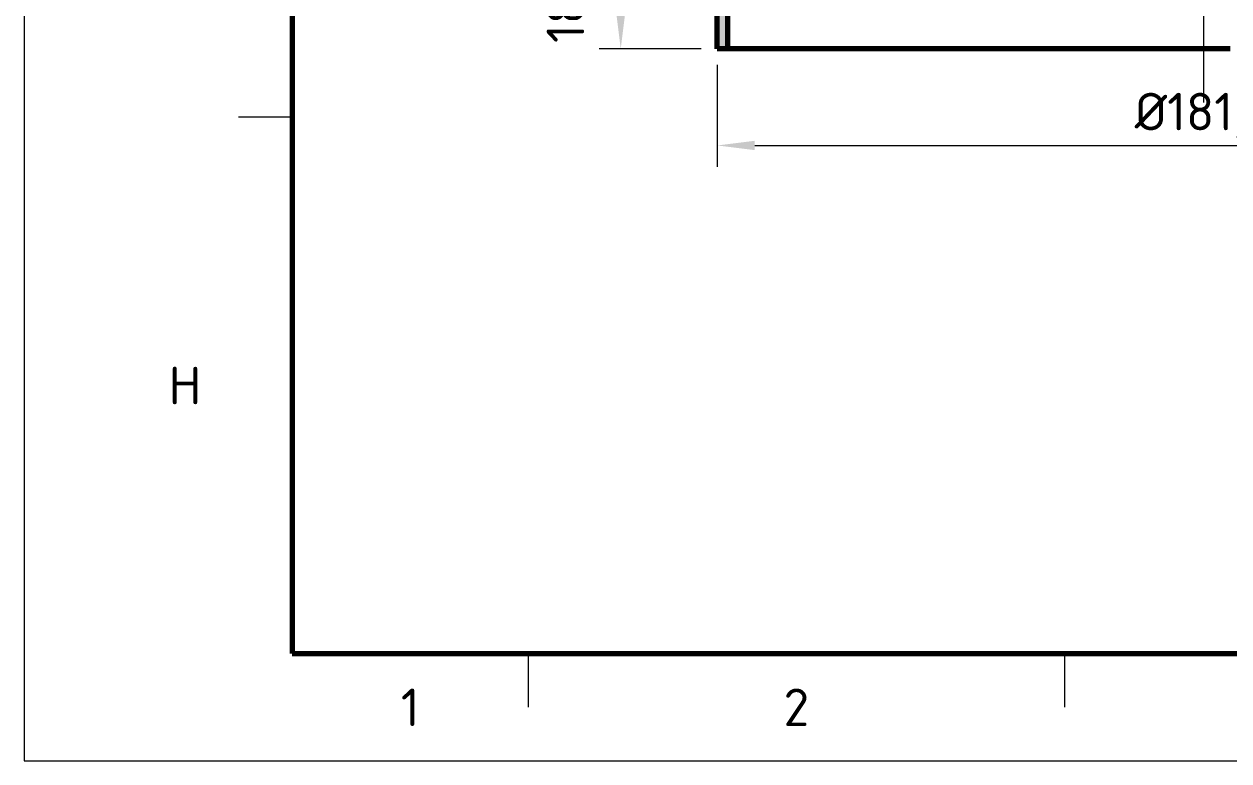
# Model space of a CAD drawing. Header units: millimetres. Extents: x 0 to 2208, y 0 to 420.
# Drawn here: x 480 to 592.3, y 0 to 68.7 of the extents above; entities that cross this region are included whole.
import ezdxf
from ezdxf.enums import TextEntityAlignment as Align

# ---------------------------------------------------------------- set-up
doc = ezdxf.new("R2010")
doc.units = ezdxf.units.MM
doc.linetypes.add('IRAM-F-TRAZO-PUNTO', pattern=[20, 15, -2, 1, -2])
for name, color, linetype, lineweight in [('01-VISIBLE', 7, 'CONTINUOUS', 70), ('03-EJE', 1, 'IRAM-F-TRAZO-PUNTO', 18), ('04-COTA', 3, 'CONTINUOUS', 18), ('05-RAYADO', 8, 'CONTINUOUS', 18), ('06-TEXTO', 7, 'CONTINUOUS', 25), ('07-RECUADRO', 7, 'CONTINUOUS', 70), ('08-FINA', 5, 'CONTINUOUS', 18)]:
    doc.layers.add(name, color=color, linetype=linetype, lineweight=lineweight)
doc.styles.add('ISO3098', font='isocpeur.ttf')
doc.dimstyles.new('FLAMA-IRAM', dxfattribs={"dimtxt": 3.5, "dimasz": 3.5, "dimexe": 2, "dimexo": 1.5, "dimgap": 1, "dimtad": 1, "dimdec": 1, "dimtxsty": 'ISO3098', "dimblk": 'IRAM_FLECHA', "dimblk1": 'IRAM_FLECHA', "dimblk2": 'IRAM_FLECHA', "dimcen": 2.5, "dimclrd": 256, "dimclre": 256, "dimclrt": 256, "dimazin": 3, "dimtfac": 1, "dimtmove": 0, "dimatfit": 3, "dimlwd": 18, "dimlwe": 18})

# ---------------------------------------------------------------- blocks, each defined once
blk = doc.blocks.new('IRAM_FLECHA')
blk.add_solid([(0, 0), (-1, 0.125), (-1, -0.125)])

msp = doc.modelspace()

# ---------------------------------------------------------------- hatches: boundary and pattern name
at = {"layer": '05-RAYADO'}
h = msp.add_hatch(color=7, dxfattribs=at)
h.dxf.hatch_style = 1
h.paths.add_polyline_path([(545.625, 66.375), (544.625, 66.375), (544.625, 307.405), (545.625, 309.905), (545.625, 312.905), (546.625, 312.905), (546.625, 309.905), (545.625, 307.405)])

# ---------------------------------------------------------------- linework, layer by layer
at = {"layer": '01-VISIBLE'}
for p, q in [((544.625, 66.375), (544.625, 307.405)), ((545.625, 66.375), (545.625, 307.405)), ((545.625, 66.375), (544.625, 66.375))]:
    msp.add_line(p, q, dxfattribs=at)
msp.add_lwpolyline([(592.441, 66.375), (592.219, 66.375), (591.997, 66.375), (591.775, 66.375), (591.553, 66.375), (591.331, 66.375), (591.109, 66.375), (590.888, 66.375), (590.666, 66.375), (590.444, 66.375), (590.222, 66.375), (590, 66.375), (589.778, 66.375), (589.556, 66.375), (589.334, 66.375), (589.112, 66.375), (588.891, 66.375), (588.669, 66.375), (588.447, 66.375), (588.225, 66.375), (588.003, 66.375), (587.781, 66.375), (587.559, 66.375), (587.337, 66.375), (587.116, 66.375), (586.894, 66.375), (586.672, 66.375), (586.45, 66.375), (586.228, 66.375), (586.006, 66.375), (585.784, 66.375), (585.562, 66.375), (585.341, 66.375), (585.119, 66.375), (584.897, 66.375), (584.675, 66.375), (584.453, 66.375), (584.231, 66.375), (584.009, 66.375), (583.788, 66.375), (583.566, 66.375), (583.344, 66.375), (583.122, 66.375), (582.9, 66.375), (582.678, 66.375), (582.456, 66.375), (582.234, 66.375), (582.013, 66.375), (581.791, 66.375), (581.569, 66.375), (581.347, 66.375), (581.125, 66.375), (580.903, 66.375), (580.681, 66.375), (580.459, 66.375), (580.237, 66.375), (580.016, 66.375), (579.794, 66.375), (579.572, 66.375), (579.35, 66.375), (579.128, 66.375), (578.906, 66.375), (578.684, 66.375), (578.462, 66.375), (578.241, 66.375), (578.019, 66.375), (577.797, 66.375), (577.575, 66.375), (577.353, 66.375), (577.131, 66.375), (576.909, 66.375), (576.688, 66.375), (576.466, 66.375), (576.244, 66.375), (576.022, 66.375), (575.8, 66.375), (575.578, 66.375), (575.356, 66.375), (575.134, 66.375), (574.913, 66.375), (574.691, 66.375), (574.469, 66.375), (574.247, 66.375), (574.025, 66.375), (573.803, 66.375), (573.581, 66.375), (573.359, 66.375), (573.138, 66.375), (572.916, 66.375), (572.694, 66.375), (572.472, 66.375), (572.25, 66.375), (572.028, 66.375), (571.806, 66.375), (571.584, 66.375), (571.362, 66.375), (571.141, 66.375), (570.919, 66.375), (570.697, 66.375), (570.475, 66.375), (570.253, 66.375), (570.031, 66.375), (569.809, 66.375), (569.587, 66.375), (569.366, 66.375), (569.144, 66.375), (568.922, 66.375), (568.7, 66.375), (568.478, 66.375), (568.256, 66.375), (568.034, 66.375), (567.812, 66.375), (567.591, 66.375), (567.369, 66.375), (567.147, 66.375), (566.925, 66.375), (566.703, 66.375), (566.481, 66.375), (566.259, 66.375), (566.038, 66.375), (565.816, 66.375), (565.594, 66.375), (565.372, 66.375), (565.15, 66.375), (564.928, 66.375), (564.706, 66.375), (564.484, 66.375), (564.263, 66.375), (564.041, 66.375), (563.819, 66.375), (563.597, 66.375), (563.375, 66.375), (563.153, 66.375), (562.931, 66.375), (562.709, 66.375), (562.487, 66.375), (562.266, 66.375), (562.044, 66.375), (561.822, 66.375), (561.6, 66.375), (561.378, 66.375), (561.156, 66.375), (560.934, 66.375), (560.712, 66.375), (560.491, 66.375), (560.269, 66.375), (560.047, 66.375), (559.825, 66.375), (559.603, 66.375), (559.381, 66.375), (559.159, 66.375), (558.938, 66.375), (558.716, 66.375), (558.494, 66.375), (558.272, 66.375), (558.05, 66.375), (557.828, 66.375), (557.606, 66.375), (557.384, 66.375), (557.163, 66.375), (556.941, 66.375), (556.719, 66.375), (556.497, 66.375), (556.275, 66.375), (556.053, 66.375), (555.831, 66.375), (555.609, 66.375), (555.388, 66.375), (555.166, 66.375), (554.944, 66.375), (554.722, 66.375), (554.5, 66.375), (554.278, 66.375), (554.056, 66.375), (553.834, 66.375), (553.612, 66.375), (553.391, 66.375), (553.169, 66.375), (552.947, 66.375), (552.725, 66.375), (552.503, 66.375), (552.281, 66.375), (552.059, 66.375), (551.837, 66.375), (551.616, 66.375), (551.394, 66.375), (551.172, 66.375), (550.95, 66.375), (550.728, 66.375), (550.506, 66.375), (550.284, 66.375), (550.062, 66.375), (549.841, 66.375), (549.619, 66.375), (549.397, 66.375), (549.175, 66.375), (548.953, 66.375), (548.731, 66.375), (548.509, 66.375), (548.288, 66.375), (548.066, 66.375), (547.844, 66.375), (547.622, 66.375), (547.4, 66.375), (547.178, 66.375), (546.956, 66.375), (546.734, 66.375), (546.513, 66.375), (546.291, 66.375), (546.069, 66.375), (545.847, 66.375), (545.625, 66.375)], dxfattribs=at)
at = {"layer": '03-EJE'}
msp.add_line((590, 61.375), (590, 352.625), dxfattribs=at)
at = {"layer": '07-RECUADRO'}
msp.add_lwpolyline([(505, 10), (1064, 10), (1064, 410), (505, 410)], close=True, dxfattribs=at)
at = {"layer": '08-FINA'}
for p, q in [((505, 60), (500, 60)), ((527, 10), (527, 5)), ((577, 10), (577, 5))]:
    msp.add_line(p, q, dxfattribs=at)
msp.add_lwpolyline([(480, 0), (1074, 0), (1074, 420), (480, 420)], close=True, dxfattribs=at)

# ---------------------------------------------------------------- texts
at = {"layer": '06-TEXTO', "style": 'ISO3098'}
for s, p in [('H', (495, 35)), ('1', (516, 5)), ('2', (552, 5))]:
    msp.add_text(s, height=3.5, dxfattribs=at).set_placement(p, align=Align.MIDDLE_CENTER)

# ---------------------------------------------------------------- dimensions: what is measured, and where the dimension line sits
at = {"layer": '04-COTA'}
msp.add_linear_dim(base=(535.625, 66.375), p1=(544.625, 66.375), p2=(545.625, 75.625), angle=90, dimstyle='FLAMA-IRAM', override={"dimlfac": 2}, dxfattribs=at).render()
msp.add_linear_dim(base=(544.625, 57.375), p1=(544.625, 66.375), p2=(635.375, 66.375), dimstyle='FLAMA-IRAM', override={"dimlfac": 2, "dimpost": '%%c<>'}, dxfattribs=at).render()

doc.saveas('drawing.dxf')
